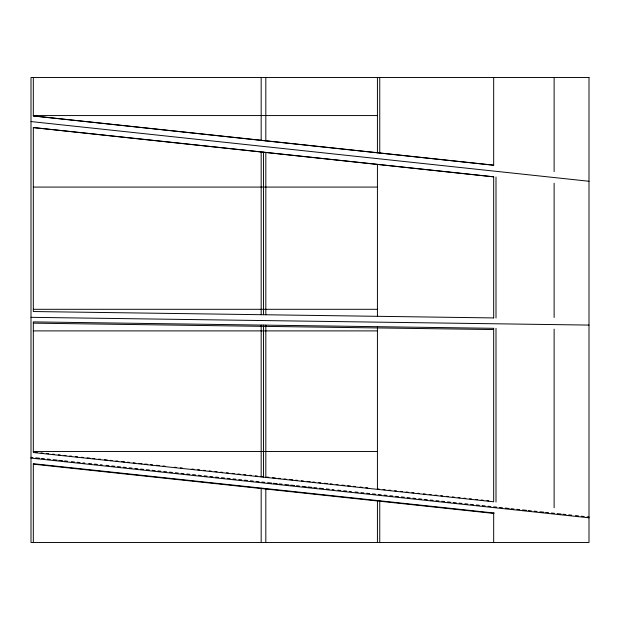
<?xml version="1.0" encoding="UTF-8"?>
<svg xmlns="http://www.w3.org/2000/svg" width="620" height="620" viewBox="0 0 620 620"><rect width="100%" height="100%" fill="white"/><g stroke="black" fill="none" stroke-linecap="round" stroke-linejoin="round"><path stroke-width="0.93" d="M33.325 115.568L377.425 115.568M33.325 187.077L377.425 187.077M33.325 309.303L377.425 309.303M33.325 330.894L377.425 330.894M33.325 451.507L377.425 451.507M31 317.324L589 325.082M33.325 323.152L493.675 329.553M33.325 115.894L493.675 165.153M31 121.559L589 181.265M33.325 127.619L493.675 176.878M35.247 452.298L37.169 452.499M41.013 452.918L42.943 453.119M46.779 453.53L48.709 453.739M52.545 454.15L54.475 454.351M58.319 454.762L60.241 454.971M64.085 455.382L66.015 455.591M69.851 456.002L71.781 456.204M75.617 456.614L77.547 456.824M81.383 457.235L83.32 457.444M87.149 457.854L90.047 458.164M92.915 458.467L94.852 458.676M98.689 459.087L100.626 459.296M104.455 459.699L107.353 460.009M110.221 460.319L112.158 460.528M115.987 460.939L117.924 461.14M121.752 461.551L124.659 461.861M127.519 462.171L129.464 462.381M133.285 462.784L135.23 462.993M139.05 463.404L141.965 463.714M144.824 464.024L147.731 464.334M150.59 464.636L152.536 464.845M156.38 465.256L159.27 465.566M163.083 465.976L165.036 466.186M174.615 467.209L176.576 467.418M180.381 467.829L182.342 468.038M191.921 469.061L193.874 469.27M197.687 469.681L199.648 469.89M203.453 470.293L205.375 470.503M209.219 470.913L211.18 471.123M214.985 471.525L216.953 471.743M220.751 472.146L222.72 472.355M226.517 472.765L228.486 472.975M232.291 473.378L234.259 473.595M238.057 473.998L240.025 474.207M243.823 474.618L245.791 474.827M249.589 475.23L251.557 475.439M255.355 475.85L257.331 476.059M261.121 476.462L263.043 476.671M266.786 477.075L268.809 477.292M272.552 477.687L275.443 477.997M278.326 478.307L280.349 478.524M284.092 478.927L286.115 479.136M289.858 479.539L292.741 479.849M295.632 480.159L297.647 480.376M301.397 480.771L303.413 480.988M307.163 481.391L310.139 481.709M312.929 482.011L314.952 482.228M318.703 482.624L320.718 482.841M324.469 483.243L327.445 483.561M330.235 483.864L332.25 484.073M336.094 484.491L338.016 484.693M341.86 485.104L344.743 485.414M347.626 485.724L350.424 486.018M353.392 486.336L355.314 486.545M360.042 487.049L362.049 487.266M365.808 487.669L367.815 487.878M377.347 488.901L379.269 489.11M383.113 489.521L385.036 489.722M388.88 490.133L390.809 490.343M394.653 490.753L396.575 490.963M400.419 491.373L402.341 491.575M406.185 491.986L408.107 492.195M411.959 492.606L413.881 492.807M417.725 493.225L419.647 493.427M423.491 493.838L425.413 494.047M429.265 494.458L431.187 494.659M435.031 495.078L436.953 495.279M440.797 495.69L442.719 495.899M446.571 496.31L448.493 496.512M452.337 496.922L454.259 497.132M458.103 497.542L460.025 497.752M463.868 498.162L465.798 498.364M469.642 498.775L471.564 498.984M475.408 499.394L477.33 499.604M481.174 500.014L483.096 500.216M486.948 500.627L488.87 500.836M31 457.32L32.922 457.521M35.813 457.831L39.657 458.242M41.587 458.451L44.47 458.761M47.352 459.064L50.243 459.374M53.126 459.683L56.978 460.094M58.9 460.304L62.752 460.714M64.674 460.916L67.557 461.226M71.409 461.637L74.291 461.946M77.182 462.257L80.065 462.567M82.948 462.877L84.878 463.078M88.722 463.496L91.613 463.799M94.496 464.109L97.386 464.419M100.269 464.729L102.192 464.938M106.043 465.349L108.926 465.659M111.817 465.961L114.7 466.271M117.583 466.581L120.474 466.891M123.357 467.201L126.248 467.511M129.131 467.813L132.013 468.123M134.904 468.433L137.787 468.743M140.678 469.053L143.561 469.363M146.452 469.673L149.335 469.975M152.218 470.286L155.108 470.596M157.992 470.906L160.882 471.216M163.765 471.525L166.648 471.828M169.539 472.138L172.422 472.448M175.313 472.758L178.196 473.068M181.087 473.378L183.97 473.688M186.852 473.99L189.743 474.3M192.626 474.61L195.517 474.92M198.4 475.23L201.283 475.54M204.174 475.842L207.057 476.152M209.947 476.462L212.831 476.772M215.713 477.082L218.604 477.392M221.487 477.702L224.378 478.005M227.261 478.314L230.152 478.625M233.035 478.935L235.918 479.245M238.809 479.555L241.692 479.864M244.582 480.167L247.465 480.477M250.348 480.787L253.239 481.097M256.122 481.407L259.013 481.717M261.896 482.019L264.787 482.329M267.67 482.639L271.513 483.05M273.443 483.259L277.287 483.67M279.217 483.879L282.1 484.181M284.983 484.491L288.835 484.902M290.757 485.111L294.608 485.522M296.531 485.731L299.413 486.034M302.304 486.344L306.148 486.754M308.078 486.964L311.922 487.374M313.852 487.584L316.735 487.893M319.618 488.196L323.469 488.614M326.353 488.917L329.243 489.226M332.126 489.536L334.048 489.746M337.9 490.157L340.783 490.466M343.674 490.769L346.557 491.079M349.447 491.389L351.37 491.598M355.214 492.009L358.104 492.319M360.987 492.629L363.878 492.931M366.761 493.241L369.652 493.551M372.535 493.861L375.418 494.171M378.308 494.481L381.192 494.791M384.082 495.093L386.965 495.403M389.848 495.713L392.739 496.023M395.622 496.333L398.513 496.643M401.396 496.946L404.286 497.256M407.17 497.565L410.053 497.875M412.943 498.186L415.826 498.496M418.717 498.805L421.6 499.108M424.483 499.418L427.374 499.728M430.257 500.038L433.147 500.348M436.031 500.658L438.914 500.96M441.804 501.27L444.687 501.58M447.578 501.89L450.461 502.2M453.352 502.51L456.235 502.82M459.118 503.122L462.009 503.432M464.892 503.742L467.782 504.052M470.665 504.362L473.548 504.672M476.439 504.982L479.322 505.285M482.213 505.595L485.096 505.904M487.986 506.214L490.87 506.525M493.753 506.835L496.643 507.137M499.526 507.447L502.417 507.757M505.3 508.067L509.152 508.478M511.074 508.687L513.957 508.997M516.847 509.299L519.731 509.609M522.614 509.919L526.465 510.33M528.387 510.539L531.278 510.849M534.161 511.151L537.052 511.461M539.935 511.771L543.787 512.182M545.708 512.391L548.591 512.701M551.482 513.011L554.365 513.314M557.248 513.624L561.1 514.034M563.022 514.244L565.913 514.554M568.796 514.864L571.687 515.173M575.531 515.584L578.413 515.886M581.304 516.197L584.187 516.507M587.078 516.817L589 517.026M31 458.103L589 517.808M494.264 513.027L33.325 463.706L33.325 542.5M33.325 464.155L493.675 513.414M554.125 77.5L554.125 171.616M554.125 183.241L554.125 317.51M554.125 329.135L554.125 507.811M496 177.025L496 317.975M496 328.329L496 502.045M493.675 77.5L493.675 165.253L33.325 115.994L33.325 77.5M493.675 512.972L493.675 542.5M379.75 77.5L379.75 153.062M379.75 500.774L379.75 542.5M377.425 77.5L377.425 152.815M377.425 164.339L377.425 316.308M377.425 326.694L377.425 489.35M377.425 500.534L377.425 542.5M265.825 77.5L265.825 140.872M265.825 152.396L265.825 314.759M265.825 325.144L265.825 477.408M265.825 488.591L265.825 542.5M263.5 152.148L263.5 314.743M263.5 325.097L263.5 477.168M261.175 77.5L261.175 140.376M261.175 151.9L261.175 314.697M261.175 325.082L261.175 476.912M261.175 488.095L261.175 542.5M589 77.5L31 77.5L31 542.5L589 542.5L589 77.5M493.675 317.928L33.325 311.527L33.325 127.519L493.675 176.778L493.675 317.928M493.675 328.313L33.325 321.881L33.325 452.53L493.675 501.789L493.675 328.313"/></g></svg>
